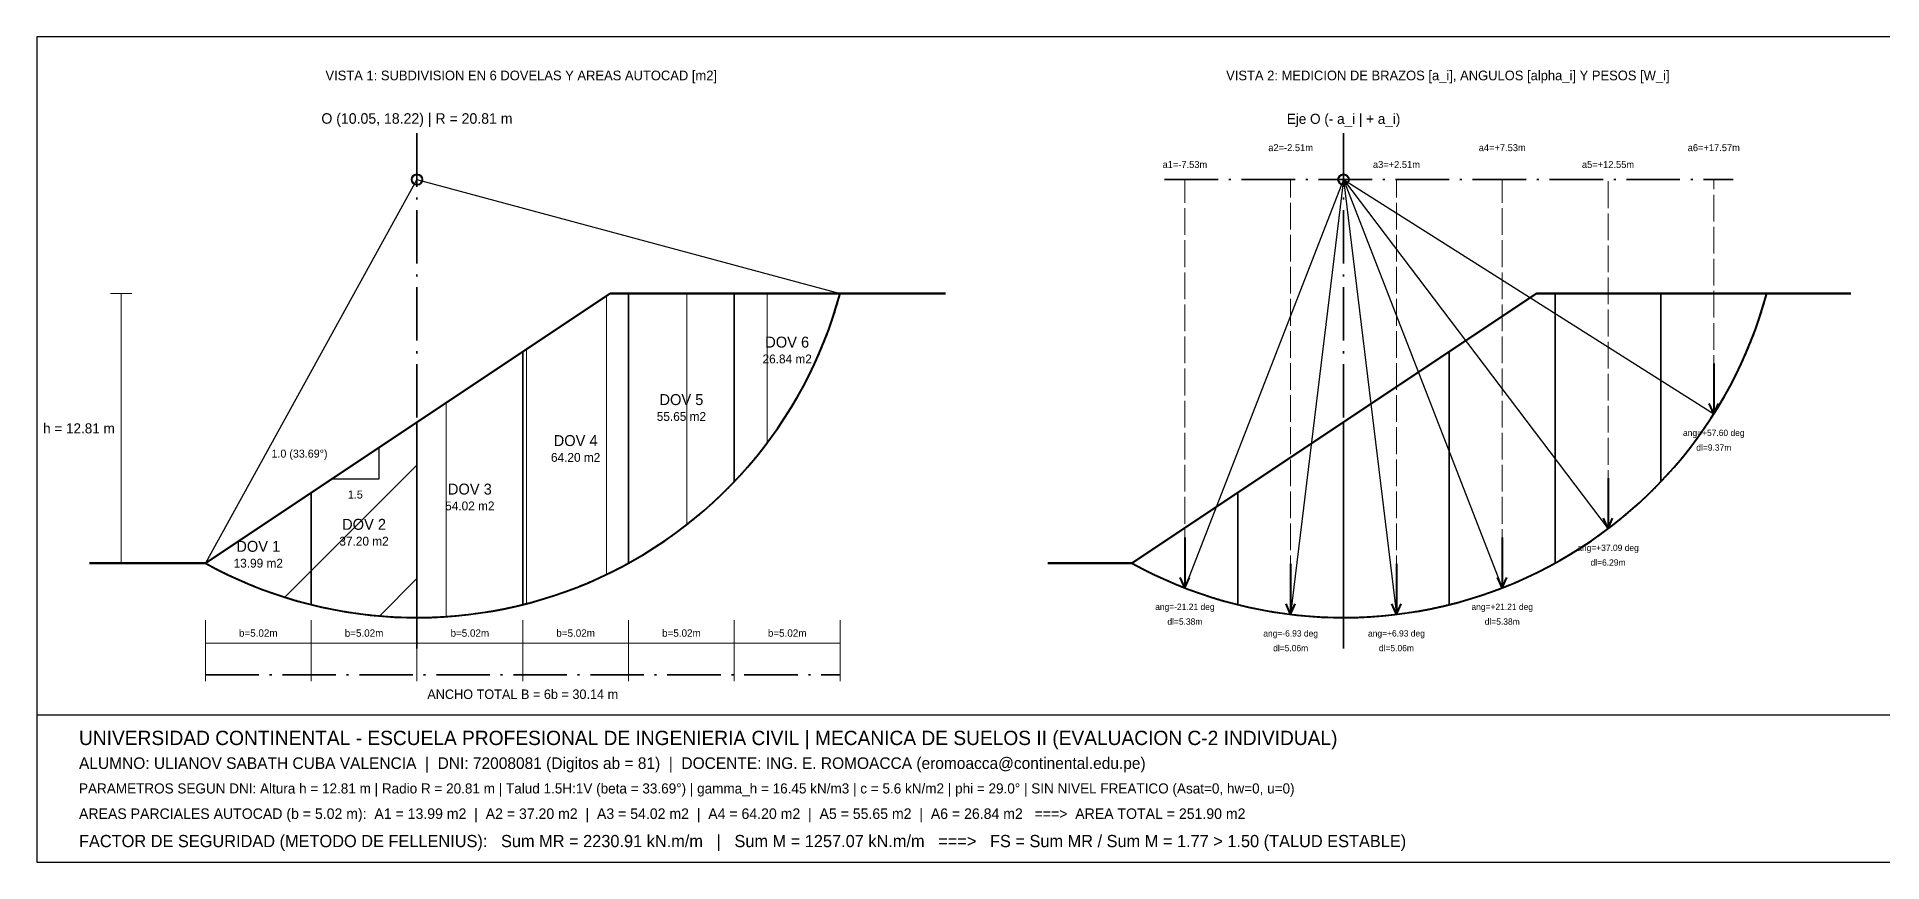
# Model space of a CAD drawing. Header units: metres. Extents: x -8 to 140, y -14 to 25.
# Drawn here: x -8 to 79.6, y -14.2 to 25 of the extents above; entities that cross this region are included whole.
import ezdxf
from ezdxf.enums import TextEntityAlignment as Align

# ---------------------------------------------------------------- set-up
doc = ezdxf.new("R2010")
doc.units = ezdxf.units.M
doc.linetypes.add('DASHDOT', pattern=[3.556, 2.54, -0.508, 0, -0.508])
doc.linetypes.add('DASHED', pattern=[1.524, 1.27, -0.254])
for name, color, linetype, lineweight in [('01_TERRENO', 7, 'Continuous', 50), ('02_CIRCULO_FALLA', 1, 'Continuous', 40), ('03_DOVELAS_POLIGONOS', 3, 'Continuous', 35), ('04_HATCH_PASIVA', 4, 'Continuous', 15), ('05_HATCH_ACTIVA', 30, 'Continuous', 15), ('06_RADIOS_Y_CENTRO', 5, 'Continuous', 25), ('07_EJE_VERTICAL_O', 4, 'DASHDOT', 35), ('08_EJES_PROYECCION_A', 6, 'DASHED', 18), ('09_COTAS_GEOMETRICAS', 7, 'Continuous', 20), ('10_TEXTOS_AREAS', 2, 'Continuous', 25), ('11_TABLA_Y_MEMBRETE', 7, 'Continuous', 25)]:
    doc.layers.add(name, color=color, linetype=linetype, lineweight=lineweight)

msp = doc.modelspace()

# ---------------------------------------------------------------- hatches: boundary and pattern name
at = {"layer": '04_HATCH_PASIVA'}
h = msp.add_hatch(dxfattribs=at)
h.set_pattern_fill('ANSI31', scale=1.2)
h.paths.add_polyline_path([(5.023, -1.97), (5.066, -1.981), (5.108, -1.991), (5.15, -2.002), (5.192, -2.012), (5.234, -2.022), (5.277, -2.032), (5.319, -2.042), (5.361, -2.051), (5.403, -2.061), (5.445, -2.071), (5.488, -2.08), (5.53, -2.09), (5.572, -2.099), (5.614, -2.108), (5.657, -2.117), (5.699, -2.127), (5.741, -2.136), (5.783, -2.144), (5.825, -2.153), (5.868, -2.162), (5.91, -2.17), (5.952, -2.179), (5.994, -2.187), (6.036, -2.196), (6.079, -2.204), (6.121, -2.212), (6.163, -2.22), (6.205, -2.228), (6.248, -2.236), (6.29, -2.244), (6.332, -2.252), (6.374, -2.259), (6.416, -2.267), (6.459, -2.274), (6.501, -2.282), (6.543, -2.289), (6.585, -2.296), (6.627, -2.303), (6.67, -2.31), (6.712, -2.317), (6.754, -2.324), (6.796, -2.33), (6.838, -2.337), (6.881, -2.344), (6.923, -2.35), (6.965, -2.356), (7.007, -2.363), (7.05, -2.369), (7.092, -2.375), (7.134, -2.381), (7.176, -2.387), (7.218, -2.393), (7.261, -2.398), (7.303, -2.404), (7.345, -2.41), (7.387, -2.415), (7.429, -2.421), (7.472, -2.426), (7.514, -2.431), (7.556, -2.436), (7.598, -2.441), (7.641, -2.446), (7.683, -2.451), (7.725, -2.456), (7.767, -2.461), (7.809, -2.465), (7.852, -2.47), (7.894, -2.474), (7.936, -2.479), (7.978, -2.483), (8.02, -2.487), (8.063, -2.491), (8.105, -2.495), (8.147, -2.499), (8.189, -2.503), (8.232, -2.507), (8.274, -2.51), (8.316, -2.514), (8.358, -2.517), (8.4, -2.521), (8.443, -2.524), (8.485, -2.527), (8.527, -2.53), (8.569, -2.533), (8.611, -2.536), (8.654, -2.539), (8.696, -2.542), (8.738, -2.545), (8.78, -2.547), (8.823, -2.55), (8.865, -2.552), (8.907, -2.555), (8.949, -2.557), (8.991, -2.559), (9.034, -2.561), (9.076, -2.563), (9.118, -2.565), (9.16, -2.567), (9.202, -2.569), (9.245, -2.57), (9.287, -2.572), (9.329, -2.573), (9.371, -2.575), (9.413, -2.576), (9.456, -2.577), (9.498, -2.579), (9.54, -2.58), (9.582, -2.581), (9.625, -2.582), (9.667, -2.582), (9.709, -2.583), (9.751, -2.584), (9.793, -2.584), (9.836, -2.585), (9.878, -2.585), (9.92, -2.585), (9.962, -2.586), (10.004, -2.586), (10.047, -2.586), (10.047, 6.698), (5.023, 3.349)])
h = msp.add_hatch(dxfattribs=at)
h.set_pattern_fill('ANSI31', scale=1.2)
h.paths.add_polyline_path([(0, 0), (0.042, -0.023), (0.084, -0.046), (0.127, -0.069), (0.169, -0.092), (0.211, -0.115), (0.253, -0.137), (0.295, -0.16), (0.338, -0.182), (0.38, -0.204), (0.422, -0.226), (0.464, -0.248), (0.507, -0.27), (0.549, -0.292), (0.591, -0.314), (0.633, -0.335), (0.675, -0.356), (0.718, -0.378), (0.76, -0.399), (0.802, -0.42), (0.844, -0.441), (0.886, -0.461), (0.929, -0.482), (0.971, -0.502), (1.013, -0.523), (1.055, -0.543), (1.098, -0.563), (1.14, -0.583), (1.182, -0.603), (1.224, -0.623), (1.266, -0.643), (1.309, -0.662), (1.351, -0.682), (1.393, -0.701), (1.435, -0.72), (1.477, -0.74), (1.52, -0.759), (1.562, -0.778), (1.604, -0.796), (1.646, -0.815), (1.689, -0.834), (1.731, -0.852), (1.773, -0.87), (1.815, -0.889), (1.857, -0.907), (1.9, -0.925), (1.942, -0.943), (1.984, -0.96), (2.026, -0.978), (2.068, -0.996), (2.111, -1.013), (2.153, -1.031), (2.195, -1.048), (2.237, -1.065), (2.279, -1.082), (2.322, -1.099), (2.364, -1.116), (2.406, -1.132), (2.448, -1.149), (2.491, -1.166), (2.533, -1.182), (2.575, -1.198), (2.617, -1.214), (2.659, -1.231), (2.702, -1.246), (2.744, -1.262), (2.786, -1.278), (2.828, -1.294), (2.87, -1.309), (2.913, -1.325), (2.955, -1.34), (2.997, -1.355), (3.039, -1.371), (3.082, -1.386), (3.124, -1.401), (3.166, -1.415), (3.208, -1.43), (3.25, -1.445), (3.293, -1.459), (3.335, -1.474), (3.377, -1.488), (3.419, -1.502), (3.461, -1.516), (3.504, -1.53), (3.546, -1.544), (3.588, -1.558), (3.63, -1.572), (3.673, -1.586), (3.715, -1.599), (3.757, -1.613), (3.799, -1.626), (3.841, -1.639), (3.884, -1.652), (3.926, -1.665), (3.968, -1.678), (4.01, -1.691), (4.052, -1.704), (4.095, -1.716), (4.137, -1.729), (4.179, -1.741), (4.221, -1.754), (4.264, -1.766), (4.306, -1.778), (4.348, -1.79), (4.39, -1.802), (4.432, -1.814), (4.475, -1.826), (4.517, -1.838), (4.559, -1.849), (4.601, -1.861), (4.643, -1.872), (4.686, -1.883), (4.728, -1.895), (4.77, -1.906), (4.812, -1.917), (4.854, -1.928), (4.897, -1.939), (4.939, -1.949), (4.981, -1.96), (5.023, -1.97), (5.023, 3.349), (0, 0)])
at = {"layer": '05_HATCH_ACTIVA'}
h = msp.add_hatch(dxfattribs=at)
h.set_pattern_fill('ANSI31', scale=1.2, angle=45)
h.paths.add_polyline_path([(15.07, -1.97), (15.112, -1.96), (15.154, -1.949), (15.197, -1.939), (15.239, -1.928), (15.281, -1.917), (15.323, -1.906), (15.366, -1.895), (15.408, -1.883), (15.45, -1.872), (15.492, -1.861), (15.534, -1.849), (15.577, -1.838), (15.619, -1.826), (15.661, -1.814), (15.703, -1.802), (15.745, -1.79), (15.788, -1.778), (15.83, -1.766), (15.872, -1.754), (15.914, -1.741), (15.956, -1.729), (15.999, -1.716), (16.041, -1.704), (16.083, -1.691), (16.125, -1.678), (16.168, -1.665), (16.21, -1.652), (16.252, -1.639), (16.294, -1.626), (16.336, -1.613), (16.379, -1.599), (16.421, -1.586), (16.463, -1.572), (16.505, -1.558), (16.547, -1.544), (16.59, -1.53), (16.632, -1.516), (16.674, -1.502), (16.716, -1.488), (16.759, -1.474), (16.801, -1.459), (16.843, -1.445), (16.885, -1.43), (16.927, -1.415), (16.97, -1.401), (17.012, -1.386), (17.054, -1.371), (17.096, -1.355), (17.138, -1.34), (17.181, -1.325), (17.223, -1.309), (17.265, -1.294), (17.307, -1.278), (17.35, -1.262), (17.392, -1.246), (17.434, -1.231), (17.476, -1.214), (17.518, -1.198), (17.561, -1.182), (17.603, -1.166), (17.645, -1.149), (17.687, -1.132), (17.729, -1.116), (17.772, -1.099), (17.814, -1.082), (17.856, -1.065), (17.898, -1.048), (17.94, -1.031), (17.983, -1.013), (18.025, -0.996), (18.067, -0.978), (18.109, -0.96), (18.152, -0.943), (18.194, -0.925), (18.236, -0.907), (18.278, -0.889), (18.32, -0.87), (18.363, -0.852), (18.405, -0.834), (18.447, -0.815), (18.489, -0.796), (18.531, -0.778), (18.574, -0.759), (18.616, -0.74), (18.658, -0.72), (18.7, -0.701), (18.743, -0.682), (18.785, -0.662), (18.827, -0.643), (18.869, -0.623), (18.911, -0.603), (18.954, -0.583), (18.996, -0.563), (19.038, -0.543), (19.08, -0.523), (19.122, -0.502), (19.165, -0.482), (19.207, -0.461), (19.249, -0.441), (19.291, -0.42), (19.334, -0.399), (19.376, -0.378), (19.418, -0.356), (19.46, -0.335), (19.502, -0.314), (19.545, -0.292), (19.587, -0.27), (19.629, -0.248), (19.671, -0.226), (19.713, -0.204), (19.756, -0.182), (19.798, -0.16), (19.84, -0.137), (19.882, -0.115), (19.925, -0.092), (19.967, -0.069), (20.009, -0.046), (20.051, -0.023), (20.093, 0), (20.093, 12.81), (19.215, 12.81), (15.07, 10.047)])
h = msp.add_hatch(dxfattribs=at)
h.set_pattern_fill('ANSI31', scale=1.2, angle=45)
h.paths.add_polyline_path([(20.093, 0), (20.136, 0.023), (20.178, 0.047), (20.22, 0.07), (20.262, 0.094), (20.304, 0.118), (20.347, 0.142), (20.389, 0.166), (20.431, 0.19), (20.473, 0.215), (20.515, 0.239), (20.558, 0.264), (20.6, 0.289), (20.642, 0.313), (20.684, 0.339), (20.727, 0.364), (20.769, 0.389), (20.811, 0.414), (20.853, 0.44), (20.895, 0.466), (20.938, 0.492), (20.98, 0.518), (21.022, 0.544), (21.064, 0.57), (21.106, 0.596), (21.149, 0.623), (21.191, 0.65), (21.233, 0.677), (21.275, 0.704), (21.318, 0.731), (21.36, 0.758), (21.402, 0.785), (21.444, 0.813), (21.486, 0.841), (21.529, 0.868), (21.571, 0.896), (21.613, 0.925), (21.655, 0.953), (21.697, 0.981), (21.74, 1.01), (21.782, 1.039), (21.824, 1.068), (21.866, 1.097), (21.909, 1.126), (21.951, 1.155), (21.993, 1.185), (22.035, 1.214), (22.077, 1.244), (22.12, 1.274), (22.162, 1.304), (22.204, 1.335), (22.246, 1.365), (22.288, 1.396), (22.331, 1.427), (22.373, 1.457), (22.415, 1.489), (22.457, 1.52), (22.499, 1.551), (22.542, 1.583), (22.584, 1.615), (22.626, 1.647), (22.668, 1.679), (22.711, 1.711), (22.753, 1.744), (22.795, 1.776), (22.837, 1.809), (22.879, 1.842), (22.922, 1.875), (22.964, 1.908), (23.006, 1.942), (23.048, 1.976), (23.09, 2.01), (23.133, 2.044), (23.175, 2.078), (23.217, 2.112), (23.259, 2.147), (23.302, 2.182), (23.344, 2.217), (23.386, 2.252), (23.428, 2.287), (23.47, 2.323), (23.513, 2.358), (23.555, 2.394), (23.597, 2.43), (23.639, 2.467), (23.681, 2.503), (23.724, 2.54), (23.766, 2.577), (23.808, 2.614), (23.85, 2.651), (23.893, 2.689), (23.935, 2.726), (23.977, 2.764), (24.019, 2.803), (24.061, 2.841), (24.104, 2.879), (24.146, 2.918), (24.188, 2.957), (24.23, 2.996), (24.272, 3.036), (24.315, 3.076), (24.357, 3.115), (24.399, 3.155), (24.441, 3.196), (24.483, 3.236), (24.526, 3.277), (24.568, 3.318), (24.61, 3.359), (24.652, 3.401), (24.695, 3.443), (24.737, 3.485), (24.779, 3.527), (24.821, 3.569), (24.863, 3.612), (24.906, 3.655), (24.948, 3.698), (24.99, 3.741), (25.032, 3.785), (25.074, 3.829), (25.117, 3.873), (25.117, 12.81), (20.093, 12.81)])
h = msp.add_hatch(dxfattribs=at)
h.set_pattern_fill('ANSI31', scale=1.2, angle=45)
h.paths.add_polyline_path([(25.117, 3.873), (25.159, 3.918), (25.201, 3.962), (25.243, 4.007), (25.286, 4.053), (25.328, 4.098), (25.37, 4.144), (25.412, 4.19), (25.454, 4.236), (25.497, 4.283), (25.539, 4.33), (25.581, 4.377), (25.623, 4.425), (25.665, 4.472), (25.708, 4.521), (25.75, 4.569), (25.792, 4.618), (25.834, 4.667), (25.877, 4.716), (25.919, 4.766), (25.961, 4.816), (26.003, 4.866), (26.045, 4.916), (26.088, 4.967), (26.13, 5.019), (26.172, 5.07), (26.214, 5.122), (26.256, 5.174), (26.299, 5.227), (26.341, 5.28), (26.383, 5.333), (26.425, 5.387), (26.468, 5.441), (26.51, 5.495), (26.552, 5.55), (26.594, 5.605), (26.636, 5.661), (26.679, 5.717), (26.721, 5.773), (26.763, 5.83), (26.805, 5.887), (26.847, 5.944), (26.89, 6.002), (26.932, 6.061), (26.974, 6.12), (27.016, 6.179), (27.058, 6.239), (27.101, 6.299), (27.143, 6.359), (27.185, 6.42), (27.227, 6.482), (27.27, 6.544), (27.312, 6.606), (27.354, 6.669), (27.396, 6.733), (27.438, 6.797), (27.481, 6.861), (27.523, 6.926), (27.565, 6.992), (27.607, 7.058), (27.649, 7.125), (27.692, 7.192), (27.734, 7.26), (27.776, 7.328), (27.818, 7.397), (27.861, 7.467), (27.903, 7.537), (27.945, 7.608), (27.987, 7.679), (28.029, 7.751), (28.072, 7.824), (28.114, 7.898), (28.156, 7.972), (28.198, 8.047), (28.24, 8.123), (28.283, 8.199), (28.325, 8.276), (28.367, 8.354), (28.409, 8.433), (28.452, 8.512), (28.494, 8.593), (28.536, 8.674), (28.578, 8.756), (28.62, 8.839), (28.663, 8.923), (28.705, 9.008), (28.747, 9.094), (28.789, 9.181), (28.831, 9.269), (28.874, 9.358), (28.916, 9.449), (28.958, 9.54), (29, 9.632), (29.042, 9.726), (29.085, 9.821), (29.127, 9.918), (29.169, 10.015), (29.211, 10.114), (29.254, 10.215), (29.296, 10.317), (29.338, 10.42), (29.38, 10.525), (29.422, 10.632), (29.465, 10.741), (29.507, 10.851), (29.549, 10.964), (29.591, 11.078), (29.633, 11.195), (29.676, 11.313), (29.718, 11.435), (29.76, 11.558), (29.802, 11.684), (29.845, 11.813), (29.887, 11.945), (29.929, 12.08), (29.971, 12.218), (30.013, 12.36), (30.056, 12.506), (30.098, 12.656), (30.14, 12.81), (30.14, 12.81), (25.117, 12.81)])
h = msp.add_hatch(dxfattribs=at)
h.set_pattern_fill('ANSI31', scale=1.2, angle=45)
h.paths.add_polyline_path([(10.047, -2.586), (10.089, -2.586), (10.131, -2.586), (10.173, -2.585), (10.216, -2.585), (10.258, -2.585), (10.3, -2.584), (10.342, -2.584), (10.384, -2.583), (10.427, -2.582), (10.469, -2.582), (10.511, -2.581), (10.553, -2.58), (10.595, -2.579), (10.638, -2.577), (10.68, -2.576), (10.722, -2.575), (10.764, -2.573), (10.807, -2.572), (10.849, -2.57), (10.891, -2.569), (10.933, -2.567), (10.975, -2.565), (11.018, -2.563), (11.06, -2.561), (11.102, -2.559), (11.144, -2.557), (11.186, -2.555), (11.229, -2.552), (11.271, -2.55), (11.313, -2.547), (11.355, -2.545), (11.397, -2.542), (11.44, -2.539), (11.482, -2.536), (11.524, -2.533), (11.566, -2.53), (11.609, -2.527), (11.651, -2.524), (11.693, -2.521), (11.735, -2.517), (11.777, -2.514), (11.82, -2.51), (11.862, -2.507), (11.904, -2.503), (11.946, -2.499), (11.988, -2.495), (12.031, -2.491), (12.073, -2.487), (12.115, -2.483), (12.157, -2.479), (12.2, -2.474), (12.242, -2.47), (12.284, -2.465), (12.326, -2.461), (12.368, -2.456), (12.411, -2.451), (12.453, -2.446), (12.495, -2.441), (12.537, -2.436), (12.579, -2.431), (12.622, -2.426), (12.664, -2.421), (12.706, -2.415), (12.748, -2.41), (12.791, -2.404), (12.833, -2.398), (12.875, -2.393), (12.917, -2.387), (12.959, -2.381), (13.002, -2.375), (13.044, -2.369), (13.086, -2.363), (13.128, -2.356), (13.17, -2.35), (13.213, -2.344), (13.255, -2.337), (13.297, -2.33), (13.339, -2.324), (13.381, -2.317), (13.424, -2.31), (13.466, -2.303), (13.508, -2.296), (13.55, -2.289), (13.593, -2.282), (13.635, -2.274), (13.677, -2.267), (13.719, -2.259), (13.761, -2.252), (13.804, -2.244), (13.846, -2.236), (13.888, -2.228), (13.93, -2.22), (13.972, -2.212), (14.015, -2.204), (14.057, -2.196), (14.099, -2.187), (14.141, -2.179), (14.184, -2.17), (14.226, -2.162), (14.268, -2.153), (14.31, -2.144), (14.352, -2.136), (14.395, -2.127), (14.437, -2.117), (14.479, -2.108), (14.521, -2.099), (14.563, -2.09), (14.606, -2.08), (14.648, -2.071), (14.69, -2.061), (14.732, -2.051), (14.775, -2.042), (14.817, -2.032), (14.859, -2.022), (14.901, -2.012), (14.943, -2.002), (14.986, -1.991), (15.028, -1.981), (15.07, -1.97), (15.07, 10.047), (10.047, 6.698)])

# ---------------------------------------------------------------- linework, layer by layer
at = {"layer": '01_TERRENO'}
for points in [[(-5.5, 0), (0, 0), (19.215, 12.81), (35.14, 12.81)], [(40, 0), (44, 0), (63.215, 12.81), (78.14, 12.81)]]:
    msp.add_lwpolyline(points, dxfattribs=at)
at = {"layer": '02_CIRCULO_FALLA'}
for p, q in [((71.628, 9.491), (71.628, 7.091)), ((71.628, 7.091), (71.408, 7.591)), ((71.628, 7.091), (71.848, 7.591)), ((66.605, 4.031), (66.605, 1.631)), ((66.605, 1.631), (66.385, 2.131)), ((66.605, 1.631), (66.825, 2.131)), ((46.512, 1.226), (46.512, -1.174)), ((61.582, 1.226), (61.582, -1.174)), ((46.512, -1.174), (46.292, -0.674)), ((46.512, -1.174), (46.732, -0.674)), ((51.535, -0.034), (51.535, -2.434)), ((56.558, -0.034), (56.558, -2.434)), ((61.582, -1.174), (61.362, -0.674)), ((61.582, -1.174), (61.802, -0.674)), ((51.535, -2.434), (51.315, -1.934)), ((51.535, -2.434), (51.755, -1.934)), ((56.558, -2.434), (56.338, -1.934)), ((56.558, -2.434), (56.778, -1.934))]:
    msp.add_line(p, q, dxfattribs=at)
for centre in [(10.047, 18.224), (54.047, 18.224)]:
    msp.add_circle(centre, 0.25, dxfattribs=at)
for centre in [(10.047, 18.224), (54.047, 18.224)]:
    msp.add_arc(centre, 20.81, 241.1328, 344.91976, dxfattribs=at)
at = {"layer": '03_DOVELAS_POLIGONOS'}
for points in [[(15.07, -1.97), (15.112, -1.96), (15.154, -1.949), (15.197, -1.939), (15.239, -1.928), (15.281, -1.917), (15.323, -1.906), (15.366, -1.895), (15.408, -1.883), (15.45, -1.872), (15.492, -1.861), (15.534, -1.849), (15.577, -1.838), (15.619, -1.826), (15.661, -1.814), (15.703, -1.802), (15.745, -1.79), (15.788, -1.778), (15.83, -1.766), (15.872, -1.754), (15.914, -1.741), (15.956, -1.729), (15.999, -1.716), (16.041, -1.704), (16.083, -1.691), (16.125, -1.678), (16.168, -1.665), (16.21, -1.652), (16.252, -1.639), (16.294, -1.626), (16.336, -1.613), (16.379, -1.599), (16.421, -1.586), (16.463, -1.572), (16.505, -1.558), (16.547, -1.544), (16.59, -1.53), (16.632, -1.516), (16.674, -1.502), (16.716, -1.488), (16.759, -1.474), (16.801, -1.459), (16.843, -1.445), (16.885, -1.43), (16.927, -1.415), (16.97, -1.401), (17.012, -1.386), (17.054, -1.371), (17.096, -1.355), (17.138, -1.34), (17.181, -1.325), (17.223, -1.309), (17.265, -1.294), (17.307, -1.278), (17.35, -1.262), (17.392, -1.246), (17.434, -1.231), (17.476, -1.214), (17.518, -1.198), (17.561, -1.182), (17.603, -1.166), (17.645, -1.149), (17.687, -1.132), (17.729, -1.116), (17.772, -1.099), (17.814, -1.082), (17.856, -1.065), (17.898, -1.048), (17.94, -1.031), (17.983, -1.013), (18.025, -0.996), (18.067, -0.978), (18.109, -0.96), (18.152, -0.943), (18.194, -0.925), (18.236, -0.907), (18.278, -0.889), (18.32, -0.87), (18.363, -0.852), (18.405, -0.834), (18.447, -0.815), (18.489, -0.796), (18.531, -0.778), (18.574, -0.759), (18.616, -0.74), (18.658, -0.72), (18.7, -0.701), (18.743, -0.682), (18.785, -0.662), (18.827, -0.643), (18.869, -0.623), (18.911, -0.603), (18.954, -0.583), (18.996, -0.563), (19.038, -0.543), (19.08, -0.523), (19.122, -0.502), (19.165, -0.482), (19.207, -0.461), (19.249, -0.441), (19.291, -0.42), (19.334, -0.399), (19.376, -0.378), (19.418, -0.356), (19.46, -0.335), (19.502, -0.314), (19.545, -0.292), (19.587, -0.27), (19.629, -0.248), (19.671, -0.226), (19.713, -0.204), (19.756, -0.182), (19.798, -0.16), (19.84, -0.137), (19.882, -0.115), (19.925, -0.092), (19.967, -0.069), (20.009, -0.046), (20.051, -0.023), (20.093, 0), (20.093, 12.81), (19.215, 12.81), (15.07, 10.047)], [(20.093, 0), (20.136, 0.023), (20.178, 0.047), (20.22, 0.07), (20.262, 0.094), (20.304, 0.118), (20.347, 0.142), (20.389, 0.166), (20.431, 0.19), (20.473, 0.215), (20.515, 0.239), (20.558, 0.264), (20.6, 0.289), (20.642, 0.313), (20.684, 0.339), (20.727, 0.364), (20.769, 0.389), (20.811, 0.414), (20.853, 0.44), (20.895, 0.466), (20.938, 0.492), (20.98, 0.518), (21.022, 0.544), (21.064, 0.57), (21.106, 0.596), (21.149, 0.623), (21.191, 0.65), (21.233, 0.677), (21.275, 0.704), (21.318, 0.731), (21.36, 0.758), (21.402, 0.785), (21.444, 0.813), (21.486, 0.841), (21.529, 0.868), (21.571, 0.896), (21.613, 0.925), (21.655, 0.953), (21.697, 0.981), (21.74, 1.01), (21.782, 1.039), (21.824, 1.068), (21.866, 1.097), (21.909, 1.126), (21.951, 1.155), (21.993, 1.185), (22.035, 1.214), (22.077, 1.244), (22.12, 1.274), (22.162, 1.304), (22.204, 1.335), (22.246, 1.365), (22.288, 1.396), (22.331, 1.427), (22.373, 1.457), (22.415, 1.489), (22.457, 1.52), (22.499, 1.551), (22.542, 1.583), (22.584, 1.615), (22.626, 1.647), (22.668, 1.679), (22.711, 1.711), (22.753, 1.744), (22.795, 1.776), (22.837, 1.809), (22.879, 1.842), (22.922, 1.875), (22.964, 1.908), (23.006, 1.942), (23.048, 1.976), (23.09, 2.01), (23.133, 2.044), (23.175, 2.078), (23.217, 2.112), (23.259, 2.147), (23.302, 2.182), (23.344, 2.217), (23.386, 2.252), (23.428, 2.287), (23.47, 2.323), (23.513, 2.358), (23.555, 2.394), (23.597, 2.43), (23.639, 2.467), (23.681, 2.503), (23.724, 2.54), (23.766, 2.577), (23.808, 2.614), (23.85, 2.651), (23.893, 2.689), (23.935, 2.726), (23.977, 2.764), (24.019, 2.803), (24.061, 2.841), (24.104, 2.879), (24.146, 2.918), (24.188, 2.957), (24.23, 2.996), (24.272, 3.036), (24.315, 3.076), (24.357, 3.115), (24.399, 3.155), (24.441, 3.196), (24.483, 3.236), (24.526, 3.277), (24.568, 3.318), (24.61, 3.359), (24.652, 3.401), (24.695, 3.443), (24.737, 3.485), (24.779, 3.527), (24.821, 3.569), (24.863, 3.612), (24.906, 3.655), (24.948, 3.698), (24.99, 3.741), (25.032, 3.785), (25.074, 3.829), (25.117, 3.873), (25.117, 12.81), (20.093, 12.81)], [(25.117, 3.873), (25.159, 3.918), (25.201, 3.962), (25.243, 4.007), (25.286, 4.053), (25.328, 4.098), (25.37, 4.144), (25.412, 4.19), (25.454, 4.236), (25.497, 4.283), (25.539, 4.33), (25.581, 4.377), (25.623, 4.425), (25.665, 4.472), (25.708, 4.521), (25.75, 4.569), (25.792, 4.618), (25.834, 4.667), (25.877, 4.716), (25.919, 4.766), (25.961, 4.816), (26.003, 4.866), (26.045, 4.916), (26.088, 4.967), (26.13, 5.019), (26.172, 5.07), (26.214, 5.122), (26.256, 5.174), (26.299, 5.227), (26.341, 5.28), (26.383, 5.333), (26.425, 5.387), (26.468, 5.441), (26.51, 5.495), (26.552, 5.55), (26.594, 5.605), (26.636, 5.661), (26.679, 5.717), (26.721, 5.773), (26.763, 5.83), (26.805, 5.887), (26.847, 5.944), (26.89, 6.002), (26.932, 6.061), (26.974, 6.12), (27.016, 6.179), (27.058, 6.239), (27.101, 6.299), (27.143, 6.359), (27.185, 6.42), (27.227, 6.482), (27.27, 6.544), (27.312, 6.606), (27.354, 6.669), (27.396, 6.733), (27.438, 6.797), (27.481, 6.861), (27.523, 6.926), (27.565, 6.992), (27.607, 7.058), (27.649, 7.125), (27.692, 7.192), (27.734, 7.26), (27.776, 7.328), (27.818, 7.397), (27.861, 7.467), (27.903, 7.537), (27.945, 7.608), (27.987, 7.679), (28.029, 7.751), (28.072, 7.824), (28.114, 7.898), (28.156, 7.972), (28.198, 8.047), (28.24, 8.123), (28.283, 8.199), (28.325, 8.276), (28.367, 8.354), (28.409, 8.433), (28.452, 8.512), (28.494, 8.593), (28.536, 8.674), (28.578, 8.756), (28.62, 8.839), (28.663, 8.923), (28.705, 9.008), (28.747, 9.094), (28.789, 9.181), (28.831, 9.269), (28.874, 9.358), (28.916, 9.449), (28.958, 9.54), (29, 9.632), (29.042, 9.726), (29.085, 9.821), (29.127, 9.918), (29.169, 10.015), (29.211, 10.114), (29.254, 10.215), (29.296, 10.317), (29.338, 10.42), (29.38, 10.525), (29.422, 10.632), (29.465, 10.741), (29.507, 10.851), (29.549, 10.964), (29.591, 11.078), (29.633, 11.195), (29.676, 11.313), (29.718, 11.435), (29.76, 11.558), (29.802, 11.684), (29.845, 11.813), (29.887, 11.945), (29.929, 12.08), (29.971, 12.218), (30.013, 12.36), (30.056, 12.506), (30.098, 12.656), (30.14, 12.81), (30.14, 12.81), (25.117, 12.81)], [(59.07, -1.97), (59.112, -1.96), (59.154, -1.949), (59.197, -1.939), (59.239, -1.928), (59.281, -1.917), (59.323, -1.906), (59.366, -1.895), (59.408, -1.883), (59.45, -1.872), (59.492, -1.861), (59.534, -1.849), (59.577, -1.838), (59.619, -1.826), (59.661, -1.814), (59.703, -1.802), (59.745, -1.79), (59.788, -1.778), (59.83, -1.766), (59.872, -1.754), (59.914, -1.741), (59.956, -1.729), (59.999, -1.716), (60.041, -1.704), (60.083, -1.691), (60.125, -1.678), (60.168, -1.665), (60.21, -1.652), (60.252, -1.639), (60.294, -1.626), (60.336, -1.613), (60.379, -1.599), (60.421, -1.586), (60.463, -1.572), (60.505, -1.558), (60.547, -1.544), (60.59, -1.53), (60.632, -1.516), (60.674, -1.502), (60.716, -1.488), (60.759, -1.474), (60.801, -1.459), (60.843, -1.445), (60.885, -1.43), (60.927, -1.415), (60.97, -1.401), (61.012, -1.386), (61.054, -1.371), (61.096, -1.355), (61.138, -1.34), (61.181, -1.325), (61.223, -1.309), (61.265, -1.294), (61.307, -1.278), (61.35, -1.262), (61.392, -1.246), (61.434, -1.231), (61.476, -1.214), (61.518, -1.198), (61.561, -1.182), (61.603, -1.166), (61.645, -1.149), (61.687, -1.132), (61.729, -1.116), (61.772, -1.099), (61.814, -1.082), (61.856, -1.065), (61.898, -1.048), (61.94, -1.031), (61.983, -1.013), (62.025, -0.996), (62.067, -0.978), (62.109, -0.96), (62.152, -0.943), (62.194, -0.925), (62.236, -0.907), (62.278, -0.889), (62.32, -0.87), (62.363, -0.852), (62.405, -0.834), (62.447, -0.815), (62.489, -0.796), (62.531, -0.778), (62.574, -0.759), (62.616, -0.74), (62.658, -0.72), (62.7, -0.701), (62.743, -0.682), (62.785, -0.662), (62.827, -0.643), (62.869, -0.623), (62.911, -0.603), (62.954, -0.583), (62.996, -0.563), (63.038, -0.543), (63.08, -0.523), (63.122, -0.502), (63.165, -0.482), (63.207, -0.461), (63.249, -0.441), (63.291, -0.42), (63.334, -0.399), (63.376, -0.378), (63.418, -0.356), (63.46, -0.335), (63.502, -0.314), (63.545, -0.292), (63.587, -0.27), (63.629, -0.248), (63.671, -0.226), (63.713, -0.204), (63.756, -0.182), (63.798, -0.16), (63.84, -0.137), (63.882, -0.115), (63.925, -0.092), (63.967, -0.069), (64.009, -0.046), (64.051, -0.023), (64.093, 0), (64.093, 12.81), (63.215, 12.81), (59.07, 10.047)], [(64.093, 0), (64.136, 0.023), (64.178, 0.047), (64.22, 0.07), (64.262, 0.094), (64.304, 0.118), (64.347, 0.142), (64.389, 0.166), (64.431, 0.19), (64.473, 0.215), (64.515, 0.239), (64.558, 0.264), (64.6, 0.289), (64.642, 0.313), (64.684, 0.339), (64.727, 0.364), (64.769, 0.389), (64.811, 0.414), (64.853, 0.44), (64.895, 0.466), (64.938, 0.492), (64.98, 0.518), (65.022, 0.544), (65.064, 0.57), (65.106, 0.596), (65.149, 0.623), (65.191, 0.65), (65.233, 0.677), (65.275, 0.704), (65.318, 0.731), (65.36, 0.758), (65.402, 0.785), (65.444, 0.813), (65.486, 0.841), (65.529, 0.868), (65.571, 0.896), (65.613, 0.925), (65.655, 0.953), (65.697, 0.981), (65.74, 1.01), (65.782, 1.039), (65.824, 1.068), (65.866, 1.097), (65.909, 1.126), (65.951, 1.155), (65.993, 1.185), (66.035, 1.214), (66.077, 1.244), (66.12, 1.274), (66.162, 1.304), (66.204, 1.335), (66.246, 1.365), (66.288, 1.396), (66.331, 1.427), (66.373, 1.457), (66.415, 1.489), (66.457, 1.52), (66.499, 1.551), (66.542, 1.583), (66.584, 1.615), (66.626, 1.647), (66.668, 1.679), (66.711, 1.711), (66.753, 1.744), (66.795, 1.776), (66.837, 1.809), (66.879, 1.842), (66.922, 1.875), (66.964, 1.908), (67.006, 1.942), (67.048, 1.976), (67.09, 2.01), (67.133, 2.044), (67.175, 2.078), (67.217, 2.112), (67.259, 2.147), (67.302, 2.182), (67.344, 2.217), (67.386, 2.252), (67.428, 2.287), (67.47, 2.323), (67.513, 2.358), (67.555, 2.394), (67.597, 2.43), (67.639, 2.467), (67.681, 2.503), (67.724, 2.54), (67.766, 2.577), (67.808, 2.614), (67.85, 2.651), (67.893, 2.689), (67.935, 2.726), (67.977, 2.764), (68.019, 2.803), (68.061, 2.841), (68.104, 2.879), (68.146, 2.918), (68.188, 2.957), (68.23, 2.996), (68.272, 3.036), (68.315, 3.076), (68.357, 3.115), (68.399, 3.155), (68.441, 3.196), (68.483, 3.236), (68.526, 3.277), (68.568, 3.318), (68.61, 3.359), (68.652, 3.401), (68.695, 3.443), (68.737, 3.485), (68.779, 3.527), (68.821, 3.569), (68.863, 3.612), (68.906, 3.655), (68.948, 3.698), (68.99, 3.741), (69.032, 3.785), (69.074, 3.829), (69.117, 3.873), (69.117, 12.81), (64.093, 12.81)], [(69.117, 3.873), (69.159, 3.918), (69.201, 3.962), (69.243, 4.007), (69.286, 4.053), (69.328, 4.098), (69.37, 4.144), (69.412, 4.19), (69.454, 4.236), (69.497, 4.283), (69.539, 4.33), (69.581, 4.377), (69.623, 4.425), (69.665, 4.472), (69.708, 4.521), (69.75, 4.569), (69.792, 4.618), (69.834, 4.667), (69.877, 4.716), (69.919, 4.766), (69.961, 4.816), (70.003, 4.866), (70.045, 4.916), (70.088, 4.967), (70.13, 5.019), (70.172, 5.07), (70.214, 5.122), (70.256, 5.174), (70.299, 5.227), (70.341, 5.28), (70.383, 5.333), (70.425, 5.387), (70.468, 5.441), (70.51, 5.495), (70.552, 5.55), (70.594, 5.605), (70.636, 5.661), (70.679, 5.717), (70.721, 5.773), (70.763, 5.83), (70.805, 5.887), (70.847, 5.944), (70.89, 6.002), (70.932, 6.061), (70.974, 6.12), (71.016, 6.179), (71.058, 6.239), (71.101, 6.299), (71.143, 6.359), (71.185, 6.42), (71.227, 6.482), (71.27, 6.544), (71.312, 6.606), (71.354, 6.669), (71.396, 6.733), (71.438, 6.797), (71.481, 6.861), (71.523, 6.926), (71.565, 6.992), (71.607, 7.058), (71.649, 7.125), (71.692, 7.192), (71.734, 7.26), (71.776, 7.328), (71.818, 7.397), (71.861, 7.467), (71.903, 7.537), (71.945, 7.608), (71.987, 7.679), (72.029, 7.751), (72.072, 7.824), (72.114, 7.898), (72.156, 7.972), (72.198, 8.047), (72.24, 8.123), (72.283, 8.199), (72.325, 8.276), (72.367, 8.354), (72.409, 8.433), (72.452, 8.512), (72.494, 8.593), (72.536, 8.674), (72.578, 8.756), (72.62, 8.839), (72.663, 8.923), (72.705, 9.008), (72.747, 9.094), (72.789, 9.181), (72.831, 9.269), (72.874, 9.358), (72.916, 9.449), (72.958, 9.54), (73, 9.632), (73.042, 9.726), (73.085, 9.821), (73.127, 9.918), (73.169, 10.015), (73.211, 10.114), (73.254, 10.215), (73.296, 10.317), (73.338, 10.42), (73.38, 10.525), (73.422, 10.632), (73.465, 10.741), (73.507, 10.851), (73.549, 10.964), (73.591, 11.078), (73.633, 11.195), (73.676, 11.313), (73.718, 11.435), (73.76, 11.558), (73.802, 11.684), (73.845, 11.813), (73.887, 11.945), (73.929, 12.08), (73.971, 12.218), (74.013, 12.36), (74.056, 12.506), (74.098, 12.656), (74.14, 12.81), (74.14, 12.81), (69.117, 12.81)], [(10.047, -2.586), (10.089, -2.586), (10.131, -2.586), (10.173, -2.585), (10.216, -2.585), (10.258, -2.585), (10.3, -2.584), (10.342, -2.584), (10.384, -2.583), (10.427, -2.582), (10.469, -2.582), (10.511, -2.581), (10.553, -2.58), (10.595, -2.579), (10.638, -2.577), (10.68, -2.576), (10.722, -2.575), (10.764, -2.573), (10.807, -2.572), (10.849, -2.57), (10.891, -2.569), (10.933, -2.567), (10.975, -2.565), (11.018, -2.563), (11.06, -2.561), (11.102, -2.559), (11.144, -2.557), (11.186, -2.555), (11.229, -2.552), (11.271, -2.55), (11.313, -2.547), (11.355, -2.545), (11.397, -2.542), (11.44, -2.539), (11.482, -2.536), (11.524, -2.533), (11.566, -2.53), (11.609, -2.527), (11.651, -2.524), (11.693, -2.521), (11.735, -2.517), (11.777, -2.514), (11.82, -2.51), (11.862, -2.507), (11.904, -2.503), (11.946, -2.499), (11.988, -2.495), (12.031, -2.491), (12.073, -2.487), (12.115, -2.483), (12.157, -2.479), (12.2, -2.474), (12.242, -2.47), (12.284, -2.465), (12.326, -2.461), (12.368, -2.456), (12.411, -2.451), (12.453, -2.446), (12.495, -2.441), (12.537, -2.436), (12.579, -2.431), (12.622, -2.426), (12.664, -2.421), (12.706, -2.415), (12.748, -2.41), (12.791, -2.404), (12.833, -2.398), (12.875, -2.393), (12.917, -2.387), (12.959, -2.381), (13.002, -2.375), (13.044, -2.369), (13.086, -2.363), (13.128, -2.356), (13.17, -2.35), (13.213, -2.344), (13.255, -2.337), (13.297, -2.33), (13.339, -2.324), (13.381, -2.317), (13.424, -2.31), (13.466, -2.303), (13.508, -2.296), (13.55, -2.289), (13.593, -2.282), (13.635, -2.274), (13.677, -2.267), (13.719, -2.259), (13.761, -2.252), (13.804, -2.244), (13.846, -2.236), (13.888, -2.228), (13.93, -2.22), (13.972, -2.212), (14.015, -2.204), (14.057, -2.196), (14.099, -2.187), (14.141, -2.179), (14.184, -2.17), (14.226, -2.162), (14.268, -2.153), (14.31, -2.144), (14.352, -2.136), (14.395, -2.127), (14.437, -2.117), (14.479, -2.108), (14.521, -2.099), (14.563, -2.09), (14.606, -2.08), (14.648, -2.071), (14.69, -2.061), (14.732, -2.051), (14.775, -2.042), (14.817, -2.032), (14.859, -2.022), (14.901, -2.012), (14.943, -2.002), (14.986, -1.991), (15.028, -1.981), (15.07, -1.97), (15.07, 10.047), (10.047, 6.698)], [(54.047, -2.586), (54.089, -2.586), (54.131, -2.586), (54.173, -2.585), (54.216, -2.585), (54.258, -2.585), (54.3, -2.584), (54.342, -2.584), (54.384, -2.583), (54.427, -2.582), (54.469, -2.582), (54.511, -2.581), (54.553, -2.58), (54.595, -2.579), (54.638, -2.577), (54.68, -2.576), (54.722, -2.575), (54.764, -2.573), (54.807, -2.572), (54.849, -2.57), (54.891, -2.569), (54.933, -2.567), (54.975, -2.565), (55.018, -2.563), (55.06, -2.561), (55.102, -2.559), (55.144, -2.557), (55.186, -2.555), (55.229, -2.552), (55.271, -2.55), (55.313, -2.547), (55.355, -2.545), (55.397, -2.542), (55.44, -2.539), (55.482, -2.536), (55.524, -2.533), (55.566, -2.53), (55.609, -2.527), (55.651, -2.524), (55.693, -2.521), (55.735, -2.517), (55.777, -2.514), (55.82, -2.51), (55.862, -2.507), (55.904, -2.503), (55.946, -2.499), (55.988, -2.495), (56.031, -2.491), (56.073, -2.487), (56.115, -2.483), (56.157, -2.479), (56.2, -2.474), (56.242, -2.47), (56.284, -2.465), (56.326, -2.461), (56.368, -2.456), (56.411, -2.451), (56.453, -2.446), (56.495, -2.441), (56.537, -2.436), (56.579, -2.431), (56.622, -2.426), (56.664, -2.421), (56.706, -2.415), (56.748, -2.41), (56.791, -2.404), (56.833, -2.398), (56.875, -2.393), (56.917, -2.387), (56.959, -2.381), (57.002, -2.375), (57.044, -2.369), (57.086, -2.363), (57.128, -2.356), (57.17, -2.35), (57.213, -2.344), (57.255, -2.337), (57.297, -2.33), (57.339, -2.324), (57.381, -2.317), (57.424, -2.31), (57.466, -2.303), (57.508, -2.296), (57.55, -2.289), (57.593, -2.282), (57.635, -2.274), (57.677, -2.267), (57.719, -2.259), (57.761, -2.252), (57.804, -2.244), (57.846, -2.236), (57.888, -2.228), (57.93, -2.22), (57.972, -2.212), (58.015, -2.204), (58.057, -2.196), (58.099, -2.187), (58.141, -2.179), (58.184, -2.17), (58.226, -2.162), (58.268, -2.153), (58.31, -2.144), (58.352, -2.136), (58.395, -2.127), (58.437, -2.117), (58.479, -2.108), (58.521, -2.099), (58.563, -2.09), (58.606, -2.08), (58.648, -2.071), (58.69, -2.061), (58.732, -2.051), (58.775, -2.042), (58.817, -2.032), (58.859, -2.022), (58.901, -2.012), (58.943, -2.002), (58.986, -1.991), (59.028, -1.981), (59.07, -1.97), (59.07, 10.047), (54.047, 6.698)], [(5.023, -1.97), (5.066, -1.981), (5.108, -1.991), (5.15, -2.002), (5.192, -2.012), (5.234, -2.022), (5.277, -2.032), (5.319, -2.042), (5.361, -2.051), (5.403, -2.061), (5.445, -2.071), (5.488, -2.08), (5.53, -2.09), (5.572, -2.099), (5.614, -2.108), (5.657, -2.117), (5.699, -2.127), (5.741, -2.136), (5.783, -2.144), (5.825, -2.153), (5.868, -2.162), (5.91, -2.17), (5.952, -2.179), (5.994, -2.187), (6.036, -2.196), (6.079, -2.204), (6.121, -2.212), (6.163, -2.22), (6.205, -2.228), (6.248, -2.236), (6.29, -2.244), (6.332, -2.252), (6.374, -2.259), (6.416, -2.267), (6.459, -2.274), (6.501, -2.282), (6.543, -2.289), (6.585, -2.296), (6.627, -2.303), (6.67, -2.31), (6.712, -2.317), (6.754, -2.324), (6.796, -2.33), (6.838, -2.337), (6.881, -2.344), (6.923, -2.35), (6.965, -2.356), (7.007, -2.363), (7.05, -2.369), (7.092, -2.375), (7.134, -2.381), (7.176, -2.387), (7.218, -2.393), (7.261, -2.398), (7.303, -2.404), (7.345, -2.41), (7.387, -2.415), (7.429, -2.421), (7.472, -2.426), (7.514, -2.431), (7.556, -2.436), (7.598, -2.441), (7.641, -2.446), (7.683, -2.451), (7.725, -2.456), (7.767, -2.461), (7.809, -2.465), (7.852, -2.47), (7.894, -2.474), (7.936, -2.479), (7.978, -2.483), (8.02, -2.487), (8.063, -2.491), (8.105, -2.495), (8.147, -2.499), (8.189, -2.503), (8.232, -2.507), (8.274, -2.51), (8.316, -2.514), (8.358, -2.517), (8.4, -2.521), (8.443, -2.524), (8.485, -2.527), (8.527, -2.53), (8.569, -2.533), (8.611, -2.536), (8.654, -2.539), (8.696, -2.542), (8.738, -2.545), (8.78, -2.547), (8.823, -2.55), (8.865, -2.552), (8.907, -2.555), (8.949, -2.557), (8.991, -2.559), (9.034, -2.561), (9.076, -2.563), (9.118, -2.565), (9.16, -2.567), (9.202, -2.569), (9.245, -2.57), (9.287, -2.572), (9.329, -2.573), (9.371, -2.575), (9.413, -2.576), (9.456, -2.577), (9.498, -2.579), (9.54, -2.58), (9.582, -2.581), (9.625, -2.582), (9.667, -2.582), (9.709, -2.583), (9.751, -2.584), (9.793, -2.584), (9.836, -2.585), (9.878, -2.585), (9.92, -2.585), (9.962, -2.586), (10.004, -2.586), (10.047, -2.586), (10.047, 6.698), (5.023, 3.349)], [(49.023, -1.97), (49.066, -1.981), (49.108, -1.991), (49.15, -2.002), (49.192, -2.012), (49.234, -2.022), (49.277, -2.032), (49.319, -2.042), (49.361, -2.051), (49.403, -2.061), (49.445, -2.071), (49.488, -2.08), (49.53, -2.09), (49.572, -2.099), (49.614, -2.108), (49.657, -2.117), (49.699, -2.127), (49.741, -2.136), (49.783, -2.144), (49.825, -2.153), (49.868, -2.162), (49.91, -2.17), (49.952, -2.179), (49.994, -2.187), (50.036, -2.196), (50.079, -2.204), (50.121, -2.212), (50.163, -2.22), (50.205, -2.228), (50.248, -2.236), (50.29, -2.244), (50.332, -2.252), (50.374, -2.259), (50.416, -2.267), (50.459, -2.274), (50.501, -2.282), (50.543, -2.289), (50.585, -2.296), (50.627, -2.303), (50.67, -2.31), (50.712, -2.317), (50.754, -2.324), (50.796, -2.33), (50.838, -2.337), (50.881, -2.344), (50.923, -2.35), (50.965, -2.356), (51.007, -2.363), (51.05, -2.369), (51.092, -2.375), (51.134, -2.381), (51.176, -2.387), (51.218, -2.393), (51.261, -2.398), (51.303, -2.404), (51.345, -2.41), (51.387, -2.415), (51.429, -2.421), (51.472, -2.426), (51.514, -2.431), (51.556, -2.436), (51.598, -2.441), (51.641, -2.446), (51.683, -2.451), (51.725, -2.456), (51.767, -2.461), (51.809, -2.465), (51.852, -2.47), (51.894, -2.474), (51.936, -2.479), (51.978, -2.483), (52.02, -2.487), (52.063, -2.491), (52.105, -2.495), (52.147, -2.499), (52.189, -2.503), (52.232, -2.507), (52.274, -2.51), (52.316, -2.514), (52.358, -2.517), (52.4, -2.521), (52.443, -2.524), (52.485, -2.527), (52.527, -2.53), (52.569, -2.533), (52.611, -2.536), (52.654, -2.539), (52.696, -2.542), (52.738, -2.545), (52.78, -2.547), (52.823, -2.55), (52.865, -2.552), (52.907, -2.555), (52.949, -2.557), (52.991, -2.559), (53.034, -2.561), (53.076, -2.563), (53.118, -2.565), (53.16, -2.567), (53.202, -2.569), (53.245, -2.57), (53.287, -2.572), (53.329, -2.573), (53.371, -2.575), (53.413, -2.576), (53.456, -2.577), (53.498, -2.579), (53.54, -2.58), (53.582, -2.581), (53.625, -2.582), (53.667, -2.582), (53.709, -2.583), (53.751, -2.584), (53.793, -2.584), (53.836, -2.585), (53.878, -2.585), (53.92, -2.585), (53.962, -2.586), (54.004, -2.586), (54.047, -2.586), (54.047, 6.698), (49.023, 3.349)], [(0, 0), (0.042, -0.023), (0.084, -0.046), (0.127, -0.069), (0.169, -0.092), (0.211, -0.115), (0.253, -0.137), (0.295, -0.16), (0.338, -0.182), (0.38, -0.204), (0.422, -0.226), (0.464, -0.248), (0.507, -0.27), (0.549, -0.292), (0.591, -0.314), (0.633, -0.335), (0.675, -0.356), (0.718, -0.378), (0.76, -0.399), (0.802, -0.42), (0.844, -0.441), (0.886, -0.461), (0.929, -0.482), (0.971, -0.502), (1.013, -0.523), (1.055, -0.543), (1.098, -0.563), (1.14, -0.583), (1.182, -0.603), (1.224, -0.623), (1.266, -0.643), (1.309, -0.662), (1.351, -0.682), (1.393, -0.701), (1.435, -0.72), (1.477, -0.74), (1.52, -0.759), (1.562, -0.778), (1.604, -0.796), (1.646, -0.815), (1.689, -0.834), (1.731, -0.852), (1.773, -0.87), (1.815, -0.889), (1.857, -0.907), (1.9, -0.925), (1.942, -0.943), (1.984, -0.96), (2.026, -0.978), (2.068, -0.996), (2.111, -1.013), (2.153, -1.031), (2.195, -1.048), (2.237, -1.065), (2.279, -1.082), (2.322, -1.099), (2.364, -1.116), (2.406, -1.132), (2.448, -1.149), (2.491, -1.166), (2.533, -1.182), (2.575, -1.198), (2.617, -1.214), (2.659, -1.231), (2.702, -1.246), (2.744, -1.262), (2.786, -1.278), (2.828, -1.294), (2.87, -1.309), (2.913, -1.325), (2.955, -1.34), (2.997, -1.355), (3.039, -1.371), (3.082, -1.386), (3.124, -1.401), (3.166, -1.415), (3.208, -1.43), (3.25, -1.445), (3.293, -1.459), (3.335, -1.474), (3.377, -1.488), (3.419, -1.502), (3.461, -1.516), (3.504, -1.53), (3.546, -1.544), (3.588, -1.558), (3.63, -1.572), (3.673, -1.586), (3.715, -1.599), (3.757, -1.613), (3.799, -1.626), (3.841, -1.639), (3.884, -1.652), (3.926, -1.665), (3.968, -1.678), (4.01, -1.691), (4.052, -1.704), (4.095, -1.716), (4.137, -1.729), (4.179, -1.741), (4.221, -1.754), (4.264, -1.766), (4.306, -1.778), (4.348, -1.79), (4.39, -1.802), (4.432, -1.814), (4.475, -1.826), (4.517, -1.838), (4.559, -1.849), (4.601, -1.861), (4.643, -1.872), (4.686, -1.883), (4.728, -1.895), (4.77, -1.906), (4.812, -1.917), (4.854, -1.928), (4.897, -1.939), (4.939, -1.949), (4.981, -1.96), (5.023, -1.97), (5.023, 3.349), (0, 0)], [(44, 0), (44.042, -0.023), (44.084, -0.046), (44.127, -0.069), (44.169, -0.092), (44.211, -0.115), (44.253, -0.137), (44.295, -0.16), (44.338, -0.182), (44.38, -0.204), (44.422, -0.226), (44.464, -0.248), (44.507, -0.27), (44.549, -0.292), (44.591, -0.314), (44.633, -0.335), (44.675, -0.356), (44.718, -0.378), (44.76, -0.399), (44.802, -0.42), (44.844, -0.441), (44.886, -0.461), (44.929, -0.482), (44.971, -0.502), (45.013, -0.523), (45.055, -0.543), (45.098, -0.563), (45.14, -0.583), (45.182, -0.603), (45.224, -0.623), (45.266, -0.643), (45.309, -0.662), (45.351, -0.682), (45.393, -0.701), (45.435, -0.72), (45.477, -0.74), (45.52, -0.759), (45.562, -0.778), (45.604, -0.796), (45.646, -0.815), (45.689, -0.834), (45.731, -0.852), (45.773, -0.87), (45.815, -0.889), (45.857, -0.907), (45.9, -0.925), (45.942, -0.943), (45.984, -0.96), (46.026, -0.978), (46.068, -0.996), (46.111, -1.013), (46.153, -1.031), (46.195, -1.048), (46.237, -1.065), (46.279, -1.082), (46.322, -1.099), (46.364, -1.116), (46.406, -1.132), (46.448, -1.149), (46.491, -1.166), (46.533, -1.182), (46.575, -1.198), (46.617, -1.214), (46.659, -1.231), (46.702, -1.246), (46.744, -1.262), (46.786, -1.278), (46.828, -1.294), (46.87, -1.309), (46.913, -1.325), (46.955, -1.34), (46.997, -1.355), (47.039, -1.371), (47.082, -1.386), (47.124, -1.401), (47.166, -1.415), (47.208, -1.43), (47.25, -1.445), (47.293, -1.459), (47.335, -1.474), (47.377, -1.488), (47.419, -1.502), (47.461, -1.516), (47.504, -1.53), (47.546, -1.544), (47.588, -1.558), (47.63, -1.572), (47.673, -1.586), (47.715, -1.599), (47.757, -1.613), (47.799, -1.626), (47.841, -1.639), (47.884, -1.652), (47.926, -1.665), (47.968, -1.678), (48.01, -1.691), (48.052, -1.704), (48.095, -1.716), (48.137, -1.729), (48.179, -1.741), (48.221, -1.754), (48.264, -1.766), (48.306, -1.778), (48.348, -1.79), (48.39, -1.802), (48.432, -1.814), (48.475, -1.826), (48.517, -1.838), (48.559, -1.849), (48.601, -1.861), (48.643, -1.872), (48.686, -1.883), (48.728, -1.895), (48.77, -1.906), (48.812, -1.917), (48.854, -1.928), (48.897, -1.939), (48.939, -1.949), (48.981, -1.96), (49.023, -1.97), (49.023, 3.349), (44, 0)]]:
    msp.add_lwpolyline(points, close=True, dxfattribs=at)
at = {"layer": '06_RADIOS_Y_CENTRO'}
for p, q in [((10.047, 18.224), (0, 0)), ((10.047, 18.224), (30.14, 12.81)), ((54.047, 18.224), (46.512, -1.174)), ((54.047, 18.224), (51.535, -2.434)), ((54.047, 18.224), (56.558, -2.434)), ((54.047, 18.224), (61.582, -1.174)), ((54.047, 18.224), (66.605, 1.631)), ((54.047, 18.224), (71.628, 7.091))]:
    msp.add_line(p, q, dxfattribs=at)
at = {"layer": '07_EJE_VERTICAL_O'}
for p, q in [((10.047, 20.424), (10.047, -4.2)), ((54.047, 20.424), (54.047, -4.2)), ((45.547, 18.224), (72.547, 18.224)), ((0, -5.3), (30.14, -5.3))]:
    msp.add_line(p, q, dxfattribs=at)
at = {"layer": '08_EJES_PROYECCION_A'}
for p, q in [((46.512, -1.174), (46.512, 18.224)), ((51.535, -2.434), (51.535, 18.224)), ((56.558, -2.434), (56.558, 18.224)), ((61.582, -1.174), (61.582, 18.224)), ((66.605, 1.631), (66.605, 18.224)), ((71.628, 7.091), (71.628, 18.224))]:
    msp.add_line(p, q, dxfattribs=at)
at = {"layer": '09_COTAS_GEOMETRICAS'}
for p, q in [((-4.5, 12.81), (-3.5, 12.81)), ((-4, 0), (-4, 12.81)), ((-4.5, 0), (-3.5, 0)), ((0, -2.7), (0, -5.6)), ((5.023, -2.7), (5.023, -5.6)), ((10.047, -2.7), (10.047, -5.6)), ((15.07, -2.7), (15.07, -5.6)), ((20.093, -2.7), (20.093, -5.6)), ((25.117, -2.7), (25.117, -5.6)), ((30.14, -2.7), (30.14, -5.6)), ((0, -3.8), (30.14, -3.8))]:
    msp.add_line(p, q, dxfattribs=at)
at = {"layer": '10_TEXTOS_AREAS'}
msp.add_lwpolyline([(6, 4), (8.25, 4), (8.25, 5.5)], dxfattribs=at)
at = {"layer": '11_TABLA_Y_MEMBRETE'}
msp.add_line((-8, -7.2), (140, -7.2), dxfattribs=at)
msp.add_lwpolyline([(-8, -14.2), (140, -14.2), (140, 25), (-8, 25)], close=True, dxfattribs=at)

# ---------------------------------------------------------------- texts
at = {"layer": '02_CIRCULO_FALLA'}
msp.add_text('FACTOR DE SEGURIDAD (METODO DE FELLENIUS):   Sum MR = 2230.91 kN.m/m   |   Sum M = 1257.07 kN.m/m   ===>   FS = Sum MR / Sum M = 1.77 > 1.50 (TALUD ESTABLE)', height=0.58, dxfattribs=at).set_placement((-6, -13.2), align=Align.MIDDLE_LEFT)
at = {"layer": '03_DOVELAS_POLIGONOS'}
msp.add_text('AREAS PARCIALES AUTOCAD (b = 5.02 m):  A1 = 13.99 m2  |  A2 = 37.20 m2  |  A3 = 54.02 m2  |  A4 = 64.20 m2  |  A5 = 55.65 m2  |  A6 = 26.84 m2   ===>  AREA TOTAL = 251.90 m2', height=0.5, dxfattribs=at).set_placement((-6, -11.9), align=Align.MIDDLE_LEFT)
at = {"layer": '07_EJE_VERTICAL_O'}
for s, height, p in [('O (10.05, 18.22) | R = 20.81 m', 0.5, (10.047, 20.724)), ('Eje O (- a_i | + a_i)', 0.48, (54.047, 20.724))]:
    msp.add_text(s, height=height, dxfattribs=at).set_placement(p, align=Align.BOTTOM_CENTER)
for s, height, p in [('ang=+57.60 deg', 0.3, (71.628, 6.341)), ('ang=+37.09 deg', 0.3, (66.605, 0.881)), ('ang=-21.21 deg', 0.3, (46.512, -1.924)), ('ang=+21.21 deg', 0.3, (61.582, -1.924)), ('ang=-6.93 deg', 0.3, (51.535, -3.184)), ('ang=+6.93 deg', 0.3, (56.558, -3.184)), ('ANCHO TOTAL B = 6b = 30.14 m', 0.45, (15.07, -6))]:
    msp.add_text(s, height=height, dxfattribs=at).set_placement(p, align=Align.TOP_CENTER)
msp.add_text('ALUMNO: ULIANOV SABATH CUBA VALENCIA  |  DNI: 72008081 (Digitos ab = 81)  |  DOCENTE: ING. E. ROMOACCA (eromoacca@continental.edu.pe)', height=0.55, dxfattribs=at).set_placement((-6, -9.5), align=Align.MIDDLE_LEFT)
at = {"layer": '09_COTAS_GEOMETRICAS'}
for s, p in [('26.84 m2', (27.628, 9.701)), ('55.65 m2', (22.605, 6.97)), ('64.20 m2', (17.582, 5.024)), ('54.02 m2', (12.558, 2.719)), ('37.20 m2', (7.535, 1.045)), ('13.99 m2', (2.512, 0))]:
    msp.add_text(s, height=0.42, dxfattribs=at).set_placement(p, align=Align.MIDDLE_CENTER)
for s, p in [('dl=9.37m', (71.628, 5.641)), ('dl=6.29m', (66.605, 0.181)), ('dl=5.38m', (46.512, -2.624)), ('dl=5.38m', (61.582, -2.624)), ('dl=5.06m', (51.535, -3.884)), ('dl=5.06m', (56.558, -3.884))]:
    msp.add_text(s, height=0.3, dxfattribs=at).set_placement(p, align=Align.TOP_CENTER)
msp.add_text('PARAMETROS SEGUN DNI: Altura h = 12.81 m | Radio R = 20.81 m | Talud 1.5H:1V (beta = 33.69°) | gamma_h = 16.45 kN/m3 | c = 5.6 kN/m2 | phi = 29.0° | SIN NIVEL FREATICO (Asat=0, hw=0, u=0)', height=0.48, dxfattribs=at).set_placement((-6, -10.7), align=Align.MIDDLE_LEFT)
at = {"layer": '10_TEXTOS_AREAS'}
for s, height, p in [('VISTA 1: SUBDIVISION EN 6 DOVELAS Y AREAS AUTOCAD [m2]', 0.46, (15, 22.8)), ('VISTA 2: MEDICION DE BRAZOS [a_i], ANGULOS [alpha_i] Y PESOS [W_i]', 0.46, (59, 22.8)), ('a2=-2.51m', 0.33, (51.535, 19.474)), ('a4=+7.53m', 0.33, (61.582, 19.474)), ('a6=+17.57m', 0.33, (71.628, 19.474)), ('a1=-7.53m', 0.33, (46.512, 18.674)), ('a3=+2.51m', 0.33, (56.558, 18.674)), ('a5=+12.55m', 0.33, (66.605, 18.674)), ('b=5.02m', 0.35, (2.512, -3.6)), ('b=5.02m', 0.35, (7.535, -3.6)), ('b=5.02m', 0.35, (12.558, -3.6)), ('b=5.02m', 0.35, (17.582, -3.6)), ('b=5.02m', 0.35, (22.605, -3.6)), ('b=5.02m', 0.35, (27.628, -3.6))]:
    msp.add_text(s, height=height, dxfattribs=at).set_placement(p, align=Align.BOTTOM_CENTER)
for s, p in [('DOV 6', (27.628, 10.501)), ('DOV 5', (22.605, 7.77)), ('DOV 4', (17.582, 5.824)), ('DOV 3', (12.558, 3.519)), ('DOV 2', (7.535, 1.845)), ('DOV 1', (2.512, 0.8))]:
    msp.add_text(s, height=0.52, dxfattribs=at).set_placement(p, align=Align.MIDDLE_CENTER)
msp.add_text('h = 12.81 m', height=0.48, dxfattribs=at).set_placement((-4.3, 6.405), align=Align.MIDDLE_RIGHT)
msp.add_text('1.0 (33.69°)', height=0.38, dxfattribs=at).set_placement((5.8, 4.9), align=Align.BOTTOM_RIGHT)
msp.add_text('1.5', height=0.38, dxfattribs=at).set_placement((7.12, 3.45), align=Align.TOP_CENTER)
msp.add_text('UNIVERSIDAD CONTINENTAL - ESCUELA PROFESIONAL DE INGENIERIA CIVIL | MECANICA DE SUELOS II (EVALUACION C-2 INDIVIDUAL)', height=0.68, dxfattribs=at).set_placement((-6, -8.3), align=Align.MIDDLE_LEFT)

doc.saveas('drawing.dxf')
